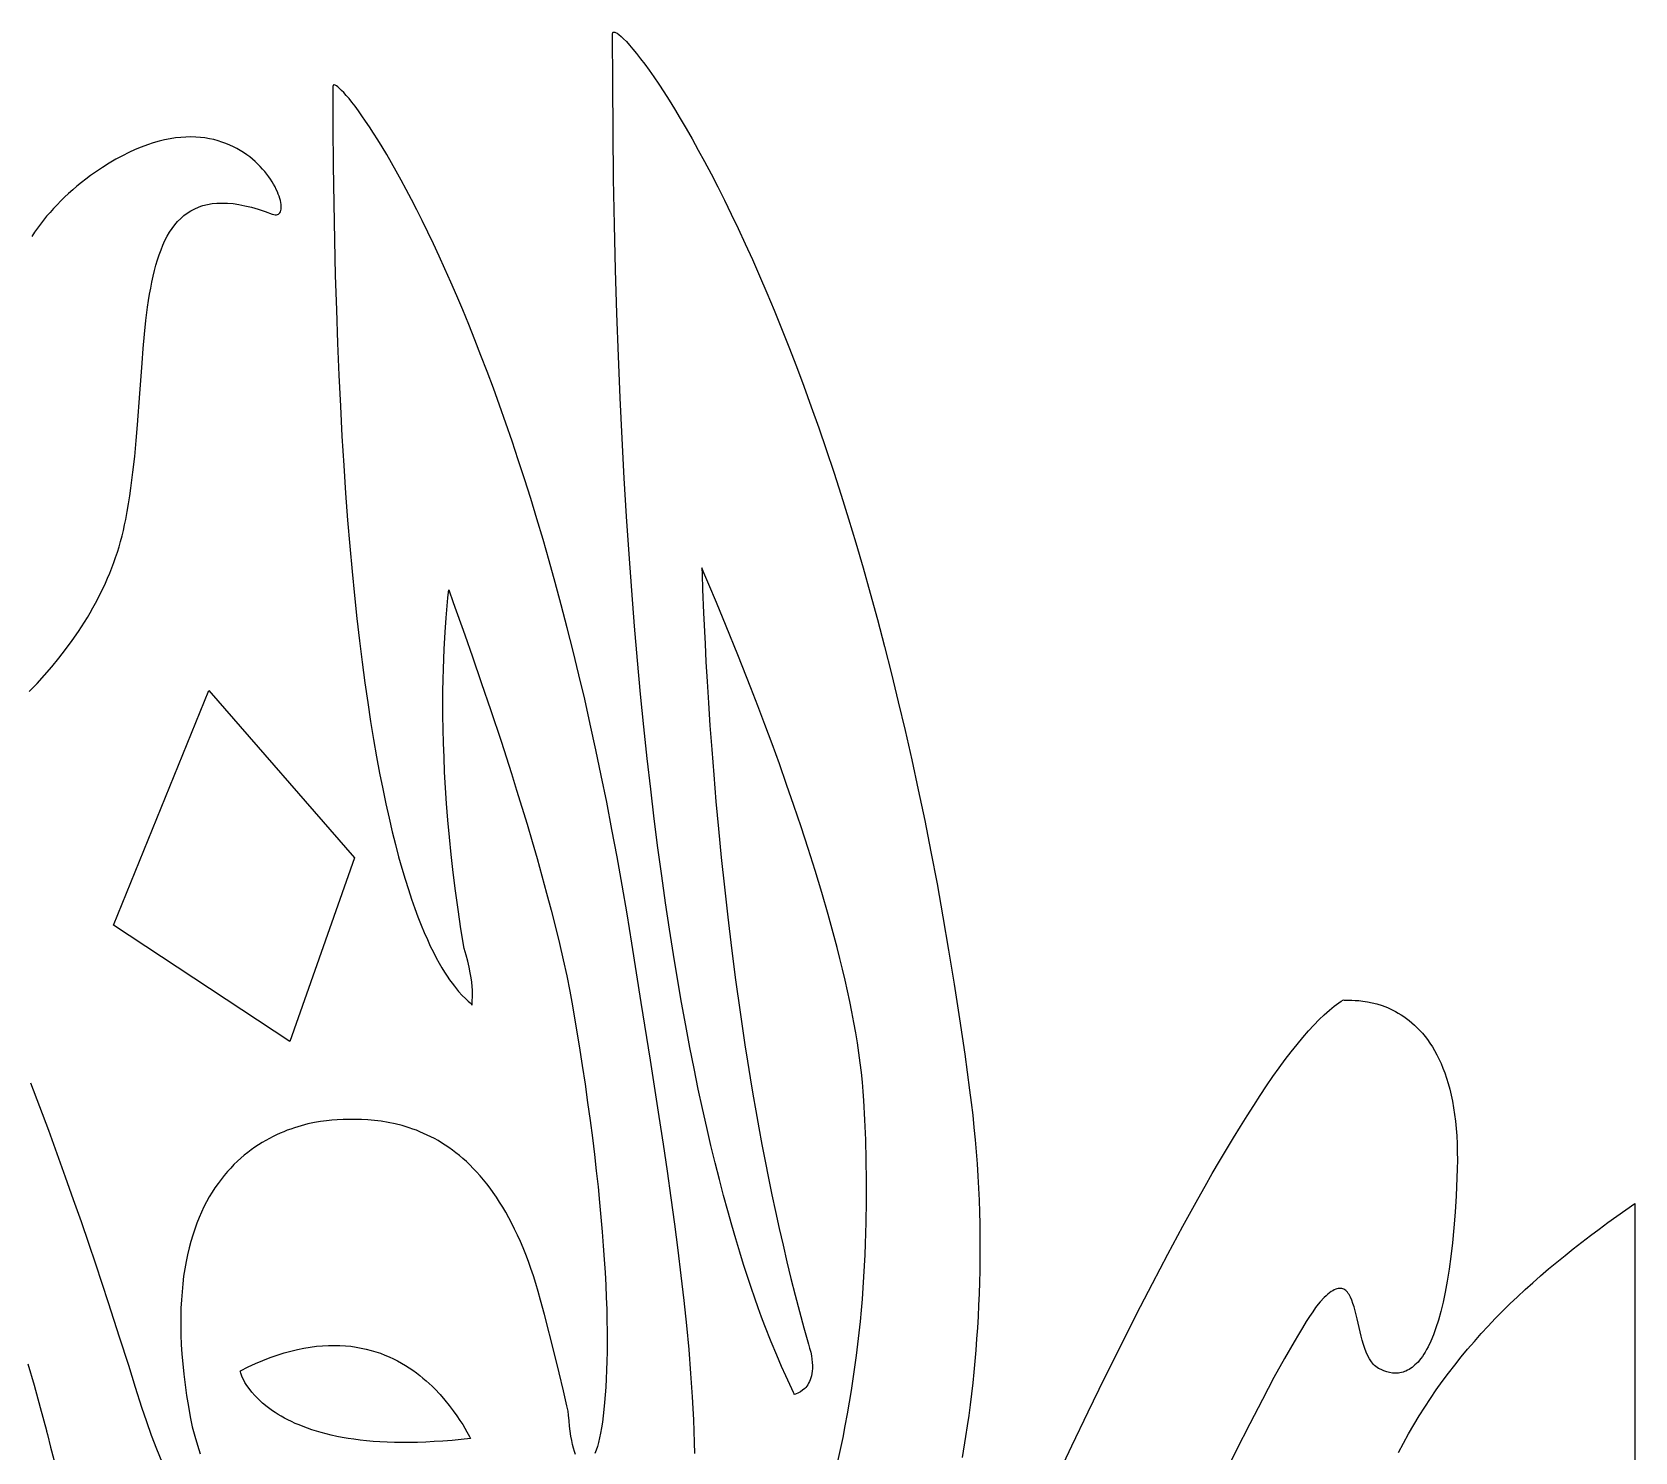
# Model space of a CAD drawing. Extents: x -350 to 350, y -610 to 610.
# Drawn here: x 76.3 to 212.9, y 105.7 to 226.8 of the extents above; entities that cross this region are included whole.
import ezdxf

# ---------------------------------------------------------------- set-up
doc = ezdxf.new("R2010")
doc.units = 0
doc.layers.add('LAYER_10', color=176, linetype='CONTINUOUS')
doc.layers.add('LAYER_2', color=18, linetype='CONTINUOUS')

msp = doc.modelspace()

# ---------------------------------------------------------------- linework, layer by layer
at = {"layer": 'LAYER_10'}
for points in [[(132.79, 105.6), (132.77, 106.55), (132.74, 107.5), (132.7, 108.47), (132.65, 109.45), (132.6, 110.43), (132.46, 112.43), (132.3, 114.47), (132.1, 116.53), (131.88, 118.64), (131.64, 120.78), (131.37, 122.95), (131.08, 125.16), (130.78, 127.4), (130.45, 129.68), (130.11, 131.99), (129.75, 134.33), (129.01, 139.13), (128.22, 144.05), (127.42, 149.11), (127.01, 151.61), (126.6, 154.06), (126.17, 156.47), (125.73, 158.82), (125.28, 161.13), (124.82, 163.4), (124.36, 165.61), (123.88, 167.78), (123.4, 169.91), (122.91, 171.99), (122.41, 174.02), (121.91, 176.01), (121.4, 177.96), (120.89, 179.86), (120.37, 181.71), (119.85, 183.52), (119.32, 185.29), (118.8, 187.01), (118.27, 188.69), (117.74, 190.32), (117.21, 191.91), (116.68, 193.46), (116.15, 194.97), (115.62, 196.43), (115.09, 197.85), (114.56, 199.22), (114.04, 200.56), (113.52, 201.85), (113, 203.1), (112.49, 204.31), (111.99, 205.48), (111.49, 206.61), (110.99, 207.69), (110.5, 208.74), (110.02, 209.74), (109.55, 210.71), (109.09, 211.63), (108.63, 212.51), (108.19, 213.36), (107.75, 214.16), (107.33, 214.93), (106.92, 215.65), (106.52, 216.34), (106.13, 216.99), (105.76, 217.6), (105.4, 218.17), (105.05, 218.71), (104.72, 219.2), (104.41, 219.66), (104.11, 220.08), (103.82, 220.46), (103.56, 220.81), (103.31, 221.12), (103.08, 221.39), (102.87, 221.63), (102.68, 221.82), (102.51, 221.99), (102.36, 222.12), (102.23, 222.21), (102.13, 222.26), (102.04, 222.28), (102.01, 222.28), (101.98, 222.27), (101.96, 222.25), (101.95, 222.22), (101.94, 222.14), (101.94, 218.72), (101.97, 215.4), (102.01, 212.18), (102.07, 209.06), (102.14, 206.04), (102.23, 203.11), (102.33, 200.28), (102.44, 197.54), (102.57, 194.89), (102.71, 192.33), (102.86, 189.85), (103.02, 187.47), (103.19, 185.17), (103.38, 182.95), (103.57, 180.81), (103.77, 178.76), (103.98, 176.78), (104.2, 174.88), (104.43, 173.06), (104.66, 171.31), (104.9, 169.63), (105.15, 168.02), (105.4, 166.48), (105.65, 165.01), (105.92, 163.61), (106.18, 162.27), (106.45, 160.99), (106.72, 159.78), (106.99, 158.62), (107.27, 157.52), (107.54, 156.48), (107.82, 155.5), (108.09, 154.57), (108.37, 153.69), (108.65, 152.86), (108.92, 152.08), (109.19, 151.35), (109.46, 150.66), (109.72, 150.02), (109.99, 149.42), (110.24, 148.86), (110.5, 148.35), (110.75, 147.87), (110.99, 147.42), (111.22, 147.01), (111.45, 146.64), (111.67, 146.3), (111.89, 145.98), (112.09, 145.7), (112.29, 145.44), (112.65, 145), (112.97, 144.66), (113.25, 144.39), (113.47, 144.18), (113.64, 144.03), (113.75, 143.92), (113.78, 143.88), (113.79, 143.84), (113.8, 143.93), (113.82, 144.17), (113.84, 144.56), (113.84, 144.81), (113.83, 145.1), (113.81, 145.42), (113.77, 145.78), (113.72, 146.17), (113.65, 146.6), (113.56, 147.07), (113.44, 147.57), (113.3, 148.1), (113.13, 148.67), (112.85, 150.35), (112.61, 151.98), (112.39, 153.59), (112.19, 155.15), (112.02, 156.68), (111.87, 158.16), (111.74, 159.61), (111.63, 161.01), (111.54, 162.37), (111.46, 163.69), (111.41, 164.96), (111.36, 166.18), (111.33, 167.36), (111.32, 168.49), (111.31, 169.57), (111.32, 170.6), (111.34, 171.58), (111.36, 172.5), (111.42, 174.18), (111.5, 175.64), (111.59, 176.86), (111.74, 178.57), (111.79, 179.04), (111.81, 179.23), (112.2, 178.15), (113.18, 175.41), (113.84, 173.52), (114.59, 171.35), (115.41, 168.94), (116.27, 166.34), (117.15, 163.58), (117.6, 162.16), (118.05, 160.72), (118.49, 159.26), (118.92, 157.79), (119.35, 156.32), (119.76, 154.85), (120.16, 153.38), (120.55, 151.93), (120.91, 150.49), (121.26, 149.08), (121.58, 147.69), (121.87, 146.34), (122.13, 145.03), (122.36, 143.76), (122.66, 142.03), (122.93, 140.35), (123.19, 138.7), (123.43, 137.1), (123.65, 135.53), (123.86, 134.01), (124.06, 132.53), (124.23, 131.1), (124.39, 129.7), (124.54, 128.34), (124.67, 127.02), (124.79, 125.75), (124.9, 124.51), (124.99, 123.32), (125.07, 122.16), (125.14, 121.04), (125.2, 119.96), (125.24, 118.92), (125.28, 117.92), (125.3, 116.96), (125.31, 116.03), (125.32, 115.14), (125.31, 114.29), (125.3, 113.48), (125.27, 112.7), (125.24, 111.97), (125.2, 111.26), (125.16, 110.6), (125.1, 109.97), (125.04, 109.37), (124.98, 108.82), (124.91, 108.29), (124.83, 107.81), (124.75, 107.35), (124.66, 106.94), (124.57, 106.55), (124.48, 106.2), (124.38, 105.89), (124.28, 105.61)], [(87.38, 104.87), (86.93, 105.99), (86.48, 107.14), (86.06, 108.32), (85.65, 109.54), (85.11, 111.24), (84.53, 113.11), (83.75, 115.53), (82.81, 118.44), (81.71, 121.74), (81.12, 123.51), (80.49, 125.35), (79.83, 127.24), (79.14, 129.18), (78.44, 131.15), (77.71, 133.15), (76.96, 135.16), (76.19, 137.17)], [(122.62, 105.52), (122.53, 105.77), (122.45, 106.06), (122.37, 106.38), (122.3, 106.72), (122.23, 107.1), (122.17, 107.5), (122.12, 107.93), (122.07, 108.39), (122.03, 108.88), (121.98, 109.22), (121.89, 109.68), (121.6, 110.94), (121.23, 112.5), (120.81, 114.21), (119.97, 117.45), (119.64, 118.67), (119.43, 119.43), (119.23, 120.1), (119.03, 120.75), (118.82, 121.37), (118.6, 121.98), (118.38, 122.57), (118.15, 123.14), (117.92, 123.69), (117.68, 124.22), (117.43, 124.73), (117.19, 125.23), (116.93, 125.71), (116.68, 126.17), (116.41, 126.62), (116.15, 127.05), (115.88, 127.46), (115.61, 127.85), (115.33, 128.24), (115.05, 128.6), (114.77, 128.95), (114.48, 129.29), (114.19, 129.61), (113.9, 129.92), (113.61, 130.21), (113.32, 130.49), (113.02, 130.76), (112.72, 131.01), (112.42, 131.25), (112.12, 131.48), (111.81, 131.7), (111.51, 131.9), (111.2, 132.1), (110.9, 132.28), (110.59, 132.45), (110.28, 132.61), (109.98, 132.76), (109.67, 132.9), (109.36, 133.03), (109.06, 133.16), (108.75, 133.27), (108.45, 133.37), (107.84, 133.56), (107.24, 133.71), (106.64, 133.83), (106.06, 133.93), (105.48, 134), (104.92, 134.05), (104.36, 134.08), (103.82, 134.09), (103.3, 134.09), (102.8, 134.07), (102.31, 134.05), (101.84, 134.02), (101.38, 133.97), (100.88, 133.91), (100.36, 133.82), (99.81, 133.7), (99.24, 133.55), (98.65, 133.37), (98.36, 133.27), (98.05, 133.16), (97.75, 133.04), (97.44, 132.91), (97.14, 132.77), (96.83, 132.62), (96.52, 132.47), (96.21, 132.3), (95.9, 132.11), (95.59, 131.92), (95.29, 131.72), (94.98, 131.5), (94.68, 131.28), (94.38, 131.04), (94.08, 130.78), (93.79, 130.52), (93.5, 130.24), (93.22, 129.94), (92.94, 129.64), (92.67, 129.31), (92.4, 128.98), (92.14, 128.63), (91.88, 128.26), (91.64, 127.88), (91.4, 127.48), (91.17, 127.06), (90.94, 126.63), (90.73, 126.19), (90.53, 125.72), (90.33, 125.24), (90.15, 124.74), (89.98, 124.22), (89.82, 123.69), (89.67, 123.13), (89.54, 122.56), (89.42, 121.97), (89.31, 121.35), (89.21, 120.72), (89.13, 120.07), (89.07, 119.4), (89.02, 118.7), (88.98, 117.99), (88.96, 117.25), (88.96, 116.49), (88.98, 115.71), (89.01, 114.91), (89.06, 114.09), (89.13, 113.24), (89.22, 112.37), (89.33, 111.47), (89.46, 110.56), (89.61, 109.61), (89.77, 108.74), (89.95, 107.89), (90.16, 107.09), (90.39, 106.31), (90.63, 105.57)], [(75.94, 113.26), (76.47, 111.44), (76.99, 109.54), (77.51, 107.56), (77.52, 107.5), (77.59, 107.23), (77.87, 106.15), (78.94, 102.14)]]:
    msp.add_lwpolyline(points, dxfattribs=at)
at = {"layer": 'LAYER_2'}
for points in [[(144.99, 104.94), (145.21, 105.95), (145.43, 106.97), (145.62, 107.98), (145.81, 108.98), (145.99, 109.99), (146.15, 110.98), (146.3, 111.98), (146.44, 112.96), (146.57, 113.95), (146.7, 114.92), (146.81, 115.9), (146.91, 116.86), (147, 117.83), (147.08, 118.78), (147.15, 119.73), (147.21, 120.68), (147.27, 121.62), (147.31, 122.55), (147.35, 123.48), (147.41, 125.31), (147.43, 127.11), (147.43, 128.89), (147.41, 130.64), (147.36, 132.36), (147.29, 134.05), (147.21, 135.7), (147.15, 136.48), (147.09, 137.28), (147, 138.09), (146.9, 138.92), (146.78, 139.76), (146.65, 140.62), (146.51, 141.48), (146.35, 142.36), (146.18, 143.25), (146, 144.15), (145.8, 145.05), (145.6, 145.97), (145.38, 146.89), (145.15, 147.81), (144.92, 148.74), (144.67, 149.68), (144.16, 151.55), (143.62, 153.44), (143.05, 155.31), (142.46, 157.18), (141.86, 159.03), (141.24, 160.86), (140.62, 162.65), (140, 164.41), (139.38, 166.11), (138.76, 167.76), (138.16, 169.36), (137.57, 170.88), (136.47, 173.69), (135.47, 176.13), (134.63, 178.15), (133.98, 179.69), (133.55, 180.69), (133.38, 181.1), (133.41, 180.57), (133.46, 179.28), (133.54, 177.28), (133.66, 174.64), (133.74, 173.09), (133.84, 171.41), (133.95, 169.6), (134.08, 167.67), (134.23, 165.62), (134.4, 163.46), (134.59, 161.2), (134.8, 158.85), (135.04, 156.42), (135.31, 153.9), (135.6, 151.32), (135.92, 148.68), (136.27, 145.98), (136.65, 143.24), (137.06, 140.46), (137.28, 139.05), (137.51, 137.64), (137.75, 136.23), (138, 134.81), (138.25, 133.38), (138.51, 131.95), (138.79, 130.52), (139.07, 129.09), (139.37, 127.66), (139.67, 126.23), (139.98, 124.8), (140.31, 123.37), (140.64, 121.95), (140.99, 120.53), (141.34, 119.12), (141.71, 117.72), (142.09, 116.32), (142.48, 114.93), (142.58, 114.58), (142.67, 114.24), (142.73, 113.93), (142.78, 113.64), (142.8, 113.36), (142.82, 113.11), (142.82, 112.86), (142.8, 112.64), (142.78, 112.43), (142.74, 112.24), (142.69, 112.06), (142.63, 111.89), (142.57, 111.74), (142.49, 111.6), (142.42, 111.47), (142.33, 111.36), (142.25, 111.25), (142.16, 111.16), (141.98, 111), (141.8, 110.88), (141.64, 110.79), (141.38, 110.68), (141.27, 110.64), (141.25, 110.71), (141.21, 110.82), (141.07, 111.13), (140.55, 112.23), (140.19, 113.02), (139.77, 113.99), (139.3, 115.14), (138.77, 116.48), (138.49, 117.22), (138.2, 118.02), (137.9, 118.86), (137.59, 119.76), (137.28, 120.71), (136.95, 121.72), (136.62, 122.78), (136.29, 123.9), (135.94, 125.08), (135.6, 126.31), (135.24, 127.61), (134.89, 128.96), (134.53, 130.38), (134.17, 131.86), (133.81, 133.4), (133.45, 135.01), (133.09, 136.68), (132.73, 138.42), (132.37, 140.23), (132.02, 142.11), (131.66, 144.05), (131.31, 146.07), (130.97, 148.16), (130.63, 150.32), (130.29, 152.55), (129.97, 154.86), (129.65, 157.25), (129.33, 159.71), (129.03, 162.25), (128.73, 164.87), (128.45, 167.57), (128.17, 170.35), (127.91, 173.21), (127.65, 176.15), (127.42, 179.18), (127.19, 182.29), (126.98, 185.49), (126.78, 188.77), (126.6, 192.14), (126.43, 195.61), (126.29, 199.16), (126.15, 202.8), (126.04, 206.53), (125.95, 210.36), (125.87, 214.28), (125.82, 218.29), (125.79, 222.4), (125.78, 226.61), (125.78, 226.67), (125.79, 226.71), (125.81, 226.75), (125.84, 226.77), (125.87, 226.79), (125.92, 226.79), (125.96, 226.78), (126.02, 226.76), (126.16, 226.69), (126.32, 226.58), (126.51, 226.42), (126.72, 226.21), (126.96, 225.97), (127.23, 225.67), (127.52, 225.34), (127.83, 224.95), (128.17, 224.52), (128.52, 224.05), (128.9, 223.53), (129.3, 222.96), (129.71, 222.35), (130.15, 221.69), (130.6, 220.98), (131.07, 220.23), (131.55, 219.43), (132.05, 218.58), (132.56, 217.68), (133.09, 216.73), (133.63, 215.74), (134.18, 214.7), (134.74, 213.6), (135.32, 212.46), (135.9, 211.27), (136.49, 210.03), (137.09, 208.74), (137.7, 207.4), (138.31, 206.01), (138.93, 204.57), (139.56, 203.08), (140.19, 201.53), (140.82, 199.94), (141.45, 198.29), (142.09, 196.59), (142.72, 194.84), (143.36, 193.04), (144, 191.19), (144.63, 189.28), (145.26, 187.32), (145.89, 185.3), (146.52, 183.24), (147.14, 181.11), (147.75, 178.94), (148.36, 176.71), (148.96, 174.42), (149.56, 172.08), (150.14, 169.69), (150.72, 167.24), (151.29, 164.74), (151.84, 162.18), (152.39, 159.56), (152.92, 156.89), (153.44, 154.16), (153.94, 151.37), (154.43, 148.53), (154.9, 145.63), (155.36, 142.67), (155.8, 139.65), (156.22, 136.58), (156.35, 135.52), (156.48, 134.46), (156.59, 133.41), (156.68, 132.36), (156.77, 131.32), (156.85, 130.29), (156.92, 129.25), (156.97, 128.23), (157.02, 127.21), (157.05, 126.19), (157.08, 125.18), (157.1, 124.17), (157.1, 123.17), (157.1, 122.18), (157.09, 121.19), (157.06, 120.21), (157.03, 119.23), (156.99, 118.26), (156.94, 117.29), (156.89, 116.33), (156.82, 115.38), (156.75, 114.43), (156.67, 113.48), (156.58, 112.55), (156.48, 111.62), (156.37, 110.69), (156.26, 109.77), (156.14, 108.86), (156.01, 107.96), (155.88, 107.06), (155.59, 105.28)], [(76.05, 170.58), (76.71, 171.26), (77.34, 171.96), (77.96, 172.68), (78.56, 173.41), (79.14, 174.15), (79.7, 174.92), (80.24, 175.69), (80.75, 176.48), (81, 176.89), (81.24, 177.29), (81.47, 177.7), (81.7, 178.11), (81.92, 178.53), (82.13, 178.95), (82.34, 179.38), (82.54, 179.81), (82.73, 180.24), (82.91, 180.67), (83.09, 181.11), (83.25, 181.56), (83.41, 182), (83.56, 182.46), (83.7, 182.91), (83.84, 183.37), (83.96, 183.83), (84.07, 184.3), (84.18, 184.77), (84.28, 185.24), (84.4, 185.91), (84.51, 186.57), (84.62, 187.24), (84.72, 187.91), (84.89, 189.26), (85.04, 190.61), (85.17, 191.96), (85.28, 193.31), (85.48, 195.97), (85.67, 198.55), (85.77, 199.8), (85.87, 201.02), (86, 202.2), (86.14, 203.34), (86.22, 203.89), (86.3, 204.43), (86.4, 204.96), (86.5, 205.47), (86.6, 205.97), (86.72, 206.45), (86.84, 206.92), (86.98, 207.37), (87.12, 207.81), (87.28, 208.23), (87.44, 208.63), (87.62, 209.02), (87.81, 209.38), (88.01, 209.73), (88.23, 210.05), (88.46, 210.36), (88.7, 210.64), (88.96, 210.9), (89.23, 211.15), (89.52, 211.36), (89.83, 211.56), (90.15, 211.73), (90.49, 211.87), (90.67, 211.94), (90.85, 211.99), (91.23, 212.09), (91.63, 212.16), (92.04, 212.2), (92.48, 212.21), (92.94, 212.2), (93.42, 212.16), (93.92, 212.09), (94.44, 211.98), (94.99, 211.85), (95.56, 211.69), (96.15, 211.5), (96.77, 211.27), (96.9, 211.23), (97.01, 211.21), (97.12, 211.21), (97.21, 211.23), (97.29, 211.26), (97.36, 211.31), (97.42, 211.38), (97.46, 211.47), (97.5, 211.57), (97.52, 211.68), (97.53, 211.81), (97.53, 211.95), (97.52, 212.09), (97.49, 212.25), (97.46, 212.42), (97.41, 212.6), (97.35, 212.79), (97.28, 212.98), (97.2, 213.18), (97.11, 213.38), (97, 213.59), (96.88, 213.81), (96.76, 214.02), (96.62, 214.24), (96.46, 214.46), (96.3, 214.67), (96.13, 214.89), (95.94, 215.11), (95.74, 215.32), (95.54, 215.54), (95.32, 215.74), (95.08, 215.95), (94.84, 216.14), (94.59, 216.33), (94.32, 216.52), (94.04, 216.69), (93.75, 216.86), (93.45, 217.01), (93.14, 217.16), (92.82, 217.29), (92.48, 217.41), (92.14, 217.52), (91.78, 217.62), (91.41, 217.69), (91.03, 217.76), (90.64, 217.81), (90.24, 217.83), (89.83, 217.85), (89.4, 217.84), (88.97, 217.81), (88.52, 217.76), (88.06, 217.69), (87.59, 217.6), (87.11, 217.48), (86.62, 217.34), (86.12, 217.18), (85.6, 216.98), (85.08, 216.77), (84.54, 216.52), (83.99, 216.25), (83.43, 215.94), (82.86, 215.61), (82.28, 215.25), (81.69, 214.85), (81.28, 214.56), (80.88, 214.26), (80.49, 213.96), (80.11, 213.66), (79.75, 213.35), (79.4, 213.03), (79.06, 212.72), (78.73, 212.4), (78.42, 212.07), (78.11, 211.75), (77.82, 211.41), (77.53, 211.08), (77.26, 210.74), (77, 210.41), (76.74, 210.06), (76.5, 209.72), (76.26, 209.37)], [(163.5, 103.26), (164.92, 106.25), (166.33, 109.17), (167.72, 112.02), (169.1, 114.79), (170.46, 117.49), (171.8, 120.09), (173.11, 122.59), (174.41, 125), (175.67, 127.29), (176.3, 128.4), (176.91, 129.48), (177.52, 130.53), (178.12, 131.54), (178.71, 132.53), (179.3, 133.48), (179.87, 134.4), (180.44, 135.29), (181, 136.14), (181.54, 136.96), (182.08, 137.74), (182.61, 138.48), (183.13, 139.19), (183.64, 139.86), (184.14, 140.49), (184.62, 141.08), (185.1, 141.63), (185.56, 142.13), (186.02, 142.6), (186.46, 143.02), (186.89, 143.4), (187.3, 143.74), (187.71, 144.03), (187.91, 144.16), (188.1, 144.28), (188.14, 144.27), (188.23, 144.26), (188.57, 144.26), (188.81, 144.26), (189.09, 144.24), (189.4, 144.22), (189.75, 144.18), (190.13, 144.12), (190.53, 144.04), (190.95, 143.93), (191.39, 143.79), (191.84, 143.62), (192.07, 143.52), (192.3, 143.41), (192.54, 143.29), (192.77, 143.16), (193, 143.02), (193.24, 142.87), (193.47, 142.7), (193.7, 142.53), (193.93, 142.33), (194.16, 142.13), (194.39, 141.91), (194.61, 141.68), (194.83, 141.43), (195.05, 141.17), (195.26, 140.89), (195.47, 140.6), (195.67, 140.29), (195.86, 139.96), (196.05, 139.61), (196.23, 139.25), (196.41, 138.87), (196.57, 138.47), (196.73, 138.05), (196.88, 137.61), (197.02, 137.15), (197.15, 136.67), (197.27, 136.16), (197.38, 135.64), (197.48, 135.09), (197.56, 134.52), (197.64, 133.93), (197.7, 133.32), (197.75, 132.68), (197.78, 132.02), (197.8, 131.33), (197.81, 130.61), (197.8, 129.87), (197.77, 129.11), (197.7, 127.59), (197.61, 126.17), (197.5, 124.84), (197.38, 123.58), (197.25, 122.41), (197.1, 121.32), (196.94, 120.31), (196.77, 119.37), (196.58, 118.51), (196.39, 117.71), (196.19, 116.98), (195.98, 116.32), (195.76, 115.72), (195.53, 115.18), (195.3, 114.69), (195.18, 114.47), (195.06, 114.26), (194.94, 114.07), (194.82, 113.89), (194.7, 113.72), (194.57, 113.56), (194.45, 113.41), (194.32, 113.28), (194.19, 113.16), (194.07, 113.05), (193.94, 112.95), (193.81, 112.86), (193.68, 112.78), (193.55, 112.71), (193.42, 112.64), (193.3, 112.59), (193.17, 112.55), (193.04, 112.52), (192.91, 112.49), (192.78, 112.47), (192.53, 112.46), (192.27, 112.47), (192.02, 112.51), (191.78, 112.57), (191.54, 112.66), (191.3, 112.76), (191.07, 112.87), (190.96, 112.94), (190.85, 113.02), (190.75, 113.1), (190.66, 113.2), (190.56, 113.3), (190.48, 113.42), (190.32, 113.67), (190.17, 113.94), (190.03, 114.25), (189.91, 114.57), (189.8, 114.9), (189.7, 115.26), (189.6, 115.62), (189.43, 116.35), (189.26, 117.08), (189.09, 117.77), (189, 118.1), (188.9, 118.4), (188.8, 118.69), (188.69, 118.94), (188.57, 119.16), (188.5, 119.26), (188.44, 119.35), (188.37, 119.43), (188.29, 119.5), (188.21, 119.56), (188.13, 119.61), (188.04, 119.65), (187.95, 119.68), (187.86, 119.69), (187.76, 119.69), (187.65, 119.68), (187.54, 119.66), (187.43, 119.62), (187.31, 119.56), (187.18, 119.49), (187.05, 119.41), (186.91, 119.31), (186.77, 119.19), (186.61, 119.06), (186.46, 118.91), (186.12, 118.55), (185.93, 118.33), (185.72, 118.05), (185.47, 117.7), (185.2, 117.3), (184.91, 116.85), (184.59, 116.33), (184.25, 115.76), (183.88, 115.14), (183.07, 113.72), (182.17, 112.08), (181.18, 110.22), (180.1, 108.15), (178.94, 105.87), (177.71, 103.38)], [(192.79, 105.69), (193.21, 106.49), (193.64, 107.28), (194.09, 108.06), (194.55, 108.82), (195.03, 109.57), (195.51, 110.31), (196.01, 111.04), (196.52, 111.75), (197.04, 112.46), (197.58, 113.15), (198.13, 113.84), (198.68, 114.51), (199.26, 115.17), (199.84, 115.83), (200.43, 116.47), (201.04, 117.11), (201.65, 117.74), (202.28, 118.36), (202.92, 118.97), (203.57, 119.58), (204.23, 120.17), (204.9, 120.77), (205.58, 121.35), (206.27, 121.93), (206.98, 122.5), (207.69, 123.07), (208.41, 123.63), (209.14, 124.19), (209.88, 124.74), (210.63, 125.29), (211.39, 125.83), (212.16, 126.37), (212.94, 126.91), (212.94, 102.5)]]:
    msp.add_lwpolyline(points, dxfattribs=at)
for points in [[(91.36, 170.66), (103.79, 156.39), (98.25, 140.72), (83.23, 150.65)], [(94.05, 112.67), (94.7, 112.99), (95.34, 113.28), (95.96, 113.55), (96.58, 113.79), (97.18, 114), (97.77, 114.18), (98.34, 114.34), (98.91, 114.48), (99.46, 114.59), (100, 114.68), (100.53, 114.75), (101.05, 114.8), (101.55, 114.82), (102.05, 114.83), (102.53, 114.82), (103, 114.79), (103.46, 114.75), (103.91, 114.68), (104.35, 114.6), (104.77, 114.51), (105.19, 114.4), (105.59, 114.28), (105.99, 114.15), (106.37, 114), (106.74, 113.84), (107.1, 113.68), (107.45, 113.5), (107.79, 113.31), (108.12, 113.12), (108.44, 112.91), (108.75, 112.7), (109.05, 112.49), (109.34, 112.27), (109.61, 112.04), (109.88, 111.81), (110.14, 111.58), (110.39, 111.35), (110.63, 111.11), (111.08, 110.64), (111.49, 110.17), (111.86, 109.7), (112.2, 109.26), (112.5, 108.83), (112.77, 108.43), (113, 108.07), (113.35, 107.46), (113.58, 107.05), (113.65, 106.94), (113.68, 106.9), (112.87, 106.81), (112.09, 106.73), (111.32, 106.67), (110.58, 106.62), (109.86, 106.58), (109.16, 106.55), (108.48, 106.54), (107.82, 106.54), (107.18, 106.55), (106.55, 106.57), (105.95, 106.6), (105.37, 106.64), (104.81, 106.69), (104.26, 106.75), (103.73, 106.82), (103.23, 106.89), (102.73, 106.98), (102.26, 107.07), (101.8, 107.17), (101.36, 107.28), (100.94, 107.39), (100.53, 107.51), (100.13, 107.63), (99.76, 107.76), (99.4, 107.9), (99.05, 108.04), (98.72, 108.18), (98.4, 108.33), (98.09, 108.48), (97.8, 108.63), (97.53, 108.79), (97.26, 108.94), (97.01, 109.1), (96.78, 109.26), (96.34, 109.59), (95.94, 109.91), (95.6, 110.23), (95.29, 110.54), (95.02, 110.85), (94.8, 111.14), (94.6, 111.42), (94.44, 111.67), (94.31, 111.91), (94.21, 112.12), (94.14, 112.3), (94.08, 112.45), (94.05, 112.56), (94.04, 112.64)]]:
    msp.add_lwpolyline(points, close=True, dxfattribs=at)

doc.saveas('drawing.dxf')
